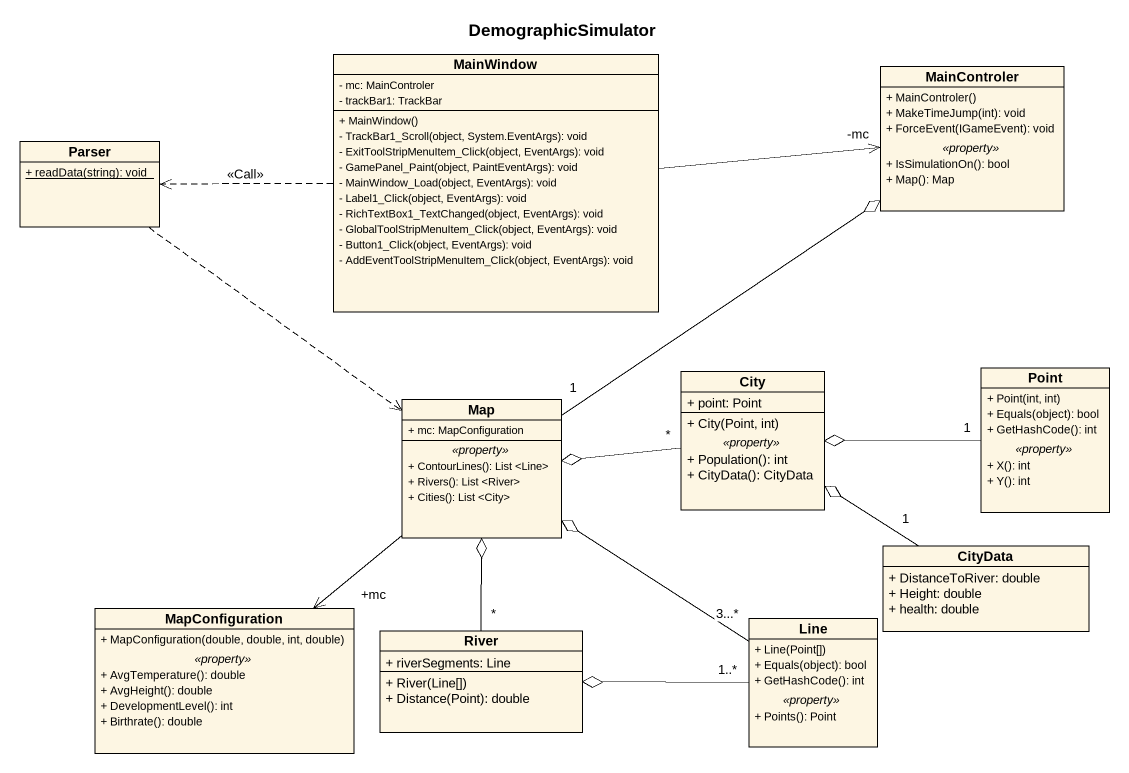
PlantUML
@startuml
title DemographicSimulator
hide circle
hide empty members
skinparam classAttributeIconSize 0
class MainWindow {
  - mc: MainControler
  - trackBar1: TrackBar
  + MainWindow()
  - TrackBar1_Scroll(object, System.EventArgs): void
  - ExitToolStripMenuItem_Click(object, EventArgs): void
  - GamePanel_Paint(object, PaintEventArgs): void
  - MainWindow_Load(object, EventArgs): void
  - Label1_Click(object, EventArgs): void
  - RichTextBox1_TextChanged(object, EventArgs): void
  - GlobalToolStripMenuItem_Click(object, EventArgs): void
  - Button1_Click(object, EventArgs): void
  - AddEventToolStripMenuItem_Click(object, EventArgs): void
}
class MainControler {
  + MainControler()
  + MakeTimeJump(int): void
  + ForceEvent(IGameEvent): void
  .. <<property>> ..
  + IsSimulationOn(): bool
  + Map(): Map
}
class Parser {
  {static} + readData(string): void
}
class City {
  + point: Point
  --
  + City(Point, int)
  .. <<property>> ..
  + Population(): int
  + CityData(): CityData
}
class Point {
  + Point(int, int)
  + Equals(object): bool
  + GetHashCode(): int
  .. <<property>> ..
  + X(): int
  + Y(): int
}
class "Map" as Map_ {
  + mc: MapConfiguration
  .. <<property>> ..
  + ContourLines(): List <Line>
  + Rivers(): List <River>
  + Cities(): List <City>
}
class CityData {
  + DistanceToRiver: double
  + Height: double
  + health: double
}
class MapConfiguration {
  + MapConfiguration(double, double, int, double)
  .. <<property>> ..
  + AvgTemperature(): double
  + AvgHeight(): double
  + DevelopmentLevel(): int
  + Birthrate(): double
}
class River {
  + riverSegments: Line
  + River(Line[])
  + Distance(Point): double
}
class Line {
  + Line(Point[])
  + Equals(object): bool
  + GetHashCode(): int
  .. <<property>> ..
  + Points(): Point
}
MainWindow -right-> "-mc" MainControler
MainWindow .left.> Parser : <<Call>>
Parser ..> Map_
City "*" -left-o Map_
Point "1" -left-o City
Map_ "1" -up-o MainControler
Map_ --> "+mc" MapConfiguration
CityData "1" -up-o City
River "*" -up-o Map_
Line "3...*" -up-o Map_
Line "1..*" -left-o River
@enduml
